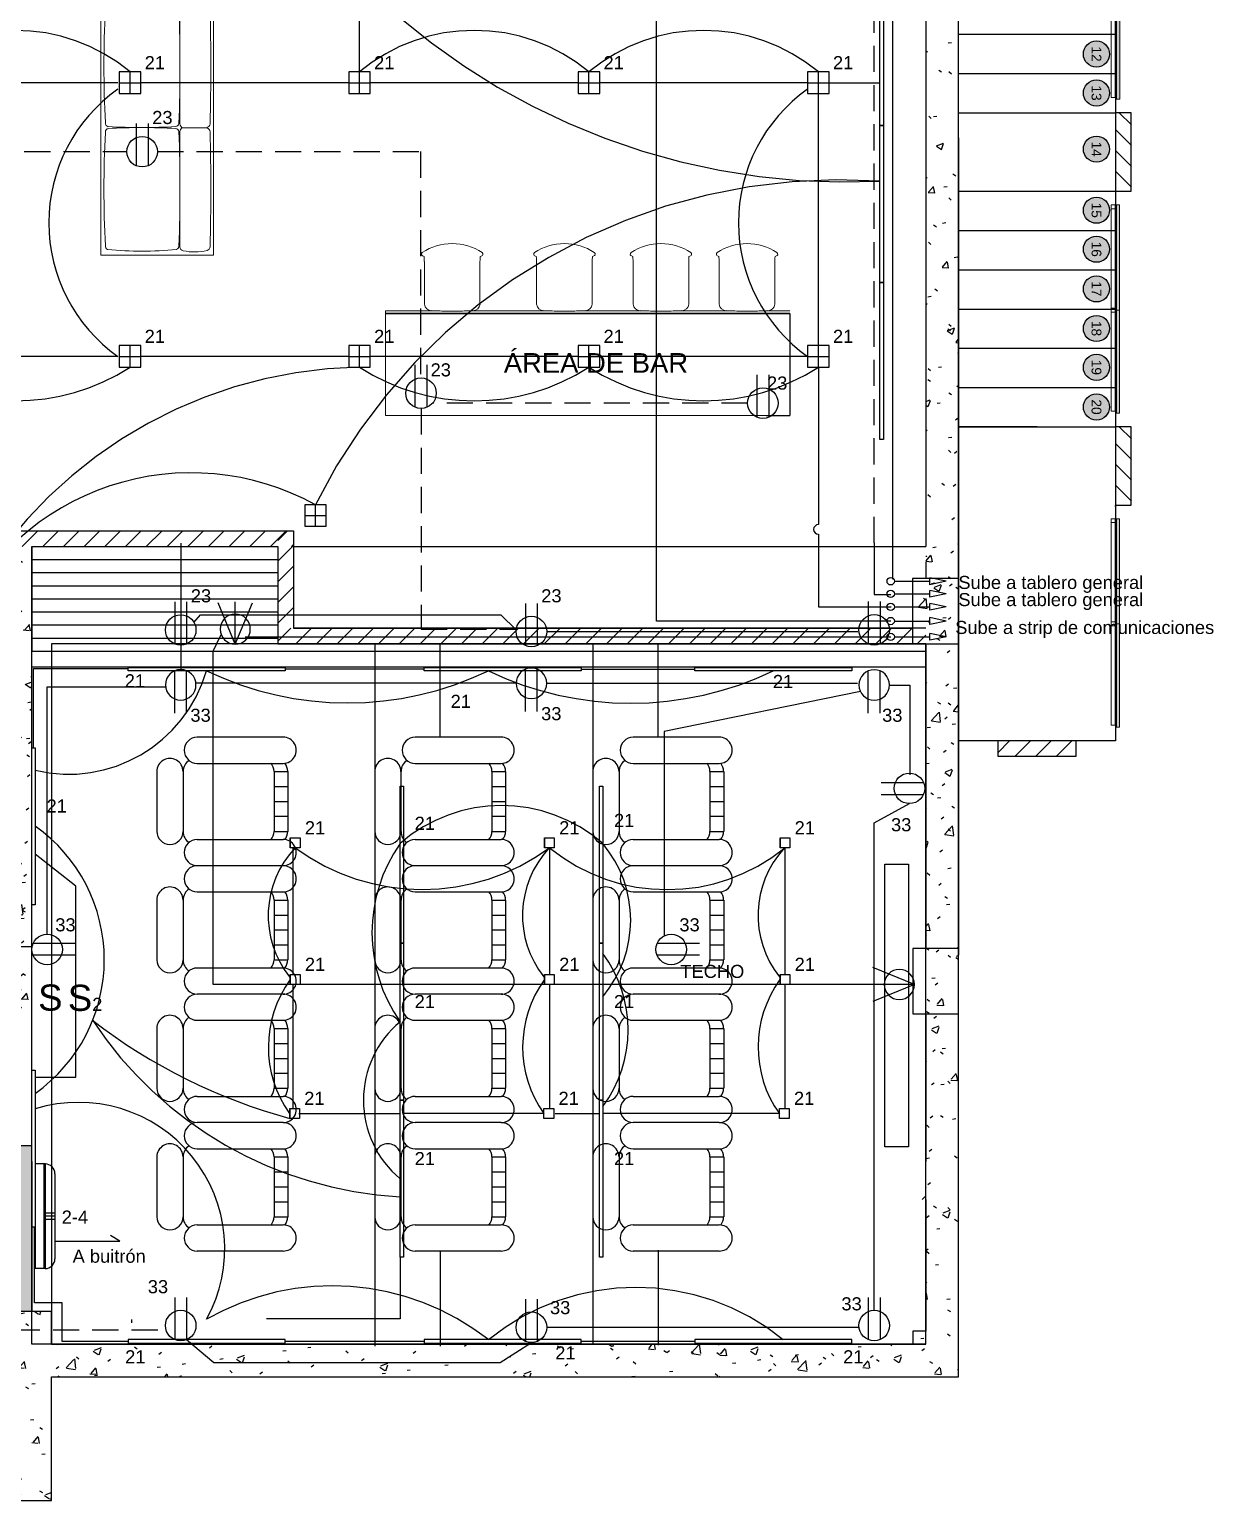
# Model space of a CAD drawing. Header units: inches. Extents: x 131 to 82119, y 71 to 16923.
# Drawn here: x 385.04 to 394.1, y 172.93 to 184.17 of the extents above; entities that cross this region are included whole.
import ezdxf
from ezdxf.enums import TextEntityAlignment as Align

# ---------------------------------------------------------------- set-up
doc = ezdxf.new("R2010")
doc.units = ezdxf.units.IN
doc.header["$MEASUREMENT"] = 0
doc.linetypes.add('HIDDEN', pattern=[9.525, 6.35, -3.175])
doc.linetypes.add('PISO', pattern=[0.3, 0.2, -0.1])
for name, color, linetype in [('A-ACHU-SOLID 255', 255, 'Continuous'), ('A-MUEB', 3, 'Continuous'), ('Arquitectonico', 253, 'Continuous'), ('INTERRUPTORES', 6, 'Continuous'), ('LAMPARAS', 20, 'Continuous'), ('Retorno', 5, 'HIDDEN')]:
    doc.layers.add(name, color=color, linetype=linetype)
for name, color, linetype, lineweight in [('A-GENM-____-OTLN', 13, 'Continuous', 18), ('A-GLAZ-CURT-OTLN', 52, 'Continuous', 18), ('A-GLAZ-CWMG-OTLN', 51, 'Continuous', 18), ('DUCTO-PARED O TECHO', 7, 'Continuous', 25), ('DUCTO-PISO', 7, 'PISO', 25), ('I-FURN-____-OTLN', 30, 'Continuous', 18), ('Q-CASE-____-MCUT', 31, 'Continuous', 35), ('Q-CASE-____-OTLN', 31, 'Continuous', 18), ('RED-TELEVISION', 84, 'TELEVISION', 25), ('RED-TELEVISIÓN', 84, 'TELEVISION', 25), ('RED-TELÉFONO', 240, 'TELEFONO', 25), ('SIMBOLOGIA', 150, 'Continuous', 25), ('SIMBOLOGÍA', 150, 'Continuous', 25)]:
    doc.layers.add(name, color=color, linetype=linetype, lineweight=lineweight)
doc.styles.add('Arial_1', font='arial.ttf', dxfattribs={"height": 0.15})
doc.styles.get("Standard").update_dxf_attribs({"font": 'arial.ttf'})
doc.styles.add('swis Lt BT', font='swissl.ttf')
doc.linetypes.add('TELEFONO', pattern='A,0.32,-0.12,["TEL",Standard,S=0.065,R=0,X=-0.065,Y=-0.0325],-0.14', length=0.58)
doc.linetypes.add('TELEVISION', pattern='A,0.32,-0.13,["TV",Standard,S=0.065,R=0,X=-0.065,Y=-0.0325],-0.13', length=0.58)
pattern_1 = [(50, (393.4712, 186.17345), (0.546432, -0.047308), [0.057, -0.629]), (355, (393.4712, 186.17345), (-0.105429, 0.57337), [0.046, -0.503]), (100.451, (393.5172, 186.16945), (0.440955, 0.525708), [0.049, -0.534]), (46.184, (393.4712, 186.32545), (0.813123, -0.12606), [0.086, -0.943]), (96.636, (393.5392, 186.31545), (0.711995, 0.74225), [0.073, -0.801]), (351.184, (393.4712, 186.32545), (0.71223, 0.742616), [0.069, -0.754]), (21, (393.5472, 186.28745), (0.454985, -0.306292), [0.057, -0.629]), (326, (393.5472, 186.28745), (0.185766, 0.552594), [0.046, -0.503]), (71.451, (393.5852, 186.26245), (0.640536, 0.246016), [0.049, -0.534]), (37.5, (393.47122, 186.17345), (0.009206, 0.2541166), [0.025, -0.472, 0.025, -0.485, -0.505]), (37.5, (393.47122, 186.17345), (0.009206, 0.2541166), [-1.007, 0.025, -0.48]), (7.5, (393.47122, 186.17345), (0.2004608, 0.3007382), [0.025, -0.266, 0.025, -0.46, -0.192]), (7.5, (393.47122, 186.17345), (0.2004608, 0.3007382), [-0.776, 0.025, -0.167]), (327.5, (393.30122, 186.17345), (0.406483, -0.0170776), [0.025, -0.165, 0.025, -0.569, -0.789]), (327.5, (393.30122, 186.17345), (0.406483, -0.0170776), [-0.785, 0.025, -0.764]), (317.5, (393.22522, 186.17345), (0.443999, 0.076008), [0.025, -0.223, 0.025, -0.37, -0.56]), (317.5, (393.22522, 186.17345), (0.443999, 0.076008), [-0.642, 0.025, -0.535])]

# ---------------------------------------------------------------- blocks, each defined once
blk = doc.blocks.new('tea_stool_250_46_g - Sancal_Stool_250_46_g-1127942-ARQ-SS')
at = {"layer": 'A-GENM-____-OTLN'}
for p, q in [((-0.215, 0.122), (-0.215, -0.205)), ((0.21, -0.205), (0.21, 0.122))]:
    blk.add_line(p, q, dxfattribs=at)
for centre, radius, start, end in [((-0.003, -0.158), 0.417, 89.9132, 123.1483), ((-0.002, -0.158), 0.417, 56.8517, 90.0868), ((-0.221, 0.178), 0.0163, 127.7339, 191.6077), ((-0.215, 0.185), 0.0245, 206.7685, 266.2649), ((-0.645, 0.122), 0.429, 0, 5.2091), ((0.639, 0.122), 0.429, 174.7909, 180), ((0.21, 0.185), 0.0245, 273.7351, 333.2315), ((0.216, 0.178), 0.0163, 348.3923, 52.2661), ((-0.161, -0.199), 0.0547, 186.2542, 270.1961), ((0.156, -0.199), 0.0547, 269.8039, 353.7458), ((0.006, 2.576), 2.834, 266.6304, 269.8244), ((-0.011, 2.576), 2.834, 270.1756, 273.3696)]:
    blk.add_arc(centre, radius, start, end, dxfattribs=at)
blk = doc.blocks.new('Encimera sola - Profundidad 600 mm-1429979-ARQ-SS')
at = {"layer": 'Q-CASE-____-MCUT'}
blk.add_line((-1.2, -0.019), (1.891, -0.019), dxfattribs=at)
at = {"layer": 'Q-CASE-____-OTLN'}
for p, q in [((-0.783, 0), (-1.2, 0)), ((-1.2, 0), (-1.2, -0.8)), ((0.075, 0), (-0.598, 0)), ((0.813, 0), (0.26, 0)), ((1.471, 0), (0.998, 0)), ((1.891, 0), (1.656, 0)), ((-1.2, -0.8), (1.711, -0.8))]:
    blk.add_line(p, q, dxfattribs=at)
blk = doc.blocks.new('Meet_2_Seater_Connect_Left - Meet_2_Seater_Connect_Left-1030455-ARQ-SS')
at = {"layer": 'I-FURN-____-OTLN'}
for p, q in [((-0.955, 0.427), (-0.955, -0.427)), ((0.972, 0.43), (-0.952, 0.43)), ((0.975, -0.427), (0.975, 0.427)), ((-0.911, 0.174), (-0.029, 0.174)), ((0.029, 0.174), (0.911, 0.174)), ((-0.952, -0.43), (0.972, -0.43))]:
    blk.add_line(p, q, dxfattribs=at)
for centre, radius, start, end in [((-0.952, 0.427), 0.003, 89.9999, 180), ((-0.541, 0.284), 0.408, 166.1876, 192.2067), ((-0.908, 0.374), 0.03, 91.5026, 166.1876), ((-0.47, -16.327), 16.737, 88.4934, 91.5026), ((-0.031, 0.374), 0.03, 13.8075, 88.4934), ((-0.126, 0.351), 0.128, 6.0523, 13.8075), ((3.345, 0.265), 3.345, 178.2931, 181.1734), ((0.055, 0.368), 0.0543, 166.1876, 184.2904), ((0.032, 0.374), 0.03, 91.5026, 166.1876), ((0.47, -16.327), 16.737, 88.4934, 91.5026), ((0.909, 0.374), 0.03, 13.8075, 88.4934), ((0.542, 0.284), 0.408, 347.7933, 13.8075), ((0.972, 0.427), 0.003, 360, 92.4594), ((1.732, -0.116), 2.677, 174.3726, 185.6274), ((-0.911, 0.204), 0.03, 192.2067, 270), ((-0.907, 0.14), 0.0256, 85.9059, 166.0941), ((-0.468, -11.582), 11.756, 87.87, 92.1327), ((-0.034, 0.141), 0.0256, 3.8772, 84.1228), ((-0.029, 0.204), 0.03, 270, 344.7947), ((-4.567, -0.118), 4.566, 356.7839, 3.2623), ((4.437, -0.118), 4.438, 176.6436, 183.3102), ((0.029, 0.204), 0.03, 195.2053, 270), ((0.032, 0.141), 0.0256, 95.8772, 176.1228), ((0.467, -11.582), 11.756, 87.8673, 92.13), ((0.906, 0.14), 0.0256, 13.9059, 94.0941), ((0.911, 0.204), 0.03, 270, 347.7933), ((-1.733, -0.116), 2.677, 354.3726, 5.6274), ((-0.952, -0.427), 0.003, 180, 271.9138), ((-0.908, -0.37), 0.0262, 199.3576, 278.6424), ((-0.47, 7.831), 8.238, 266.9834, 273.0166), ((-0.033, -0.37), 0.0256, 262.8129, 352.2045), ((0.032, -0.37), 0.0256, 187.7955, 277.1871), ((0.469, 7.831), 8.238, 266.9834, 273.0166), ((0.906, -0.37), 0.0262, 261.3576, 340.6424), ((0.972, -0.427), 0.003, 270, 360)]:
    blk.add_arc(centre, radius, start, end, dxfattribs=at)
blk = doc.blocks.new('INDICADOR EJES')
at = {"layer": 'A-ACHU-SOLID 255'}
h = blk.add_hatch(color=256, dxfattribs=at)
edge = h.paths.add_edge_path()
edge.add_arc((0, 0.004), 0.004, 0, 360)
at = {"color": 0}
blk.add_circle((0, 0.004), 0.004, dxfattribs=at)
at = {"color": 0, "style": 'swis Lt BT'}
blk.add_attdef('1', text='', height=0.003, dxfattribs=at).set_placement((0, 0.004), align=Align.MIDDLE_CENTER)
blk = doc.blocks.new('ssfsdf')
at = {"layer": 'A-MUEB'}
for p, q in [((3464.832, 1612.012), (3464.403, 1612.012)), ((3465.753, 1612.012), (3465.324, 1612.012)), ((3466.673, 1612.012), (3466.245, 1612.012)), ((3467.594, 1612.012), (3467.165, 1612.012)), ((3464.832, 1611.824), (3464.402, 1611.824)), ((3465.753, 1611.824), (3465.322, 1611.824)), ((3466.673, 1611.824), (3466.243, 1611.824)), ((3467.594, 1611.824), (3467.164, 1611.824)), ((3464.157, 1611.106), (3464.157, 1611.722)), ((3464.345, 1611.722), (3464.345, 1611.106)), ((3464.89, 1611.722), (3464.89, 1611.106)), ((3465.078, 1611.106), (3465.078, 1611.722)), ((3465.078, 1611.106), (3465.078, 1611.722)), ((3465.078, 1611.106), (3465.078, 1611.722)), ((3465.265, 1611.722), (3465.265, 1611.106)), ((3465.811, 1611.722), (3465.811, 1611.106)), ((3465.999, 1611.106), (3465.999, 1611.722)), ((3465.999, 1611.106), (3465.999, 1611.722)), ((3465.999, 1611.106), (3465.999, 1611.722)), ((3466.186, 1611.722), (3466.186, 1611.106)), ((3466.732, 1611.722), (3466.732, 1611.106)), ((3466.919, 1611.106), (3466.919, 1611.722)), ((3466.919, 1611.106), (3466.919, 1611.722)), ((3466.919, 1611.106), (3466.919, 1611.722)), ((3466.919, 1611.106), (3466.919, 1611.722)), ((3466.919, 1611.106), (3466.919, 1611.722)), ((3466.919, 1611.106), (3466.919, 1611.722)), ((3466.919, 1611.106), (3466.919, 1611.722)), ((3466.919, 1611.106), (3466.919, 1611.722)), ((3467.107, 1611.722), (3467.107, 1611.106)), ((3467.652, 1611.722), (3467.652, 1611.106)), ((3467.84, 1611.106), (3467.84, 1611.722)), ((3467.84, 1611.106), (3467.84, 1611.722)), ((3467.84, 1611.106), (3467.84, 1611.722)), ((3467.84, 1611.106), (3467.84, 1611.722)), ((3467.84, 1611.106), (3467.84, 1611.722)), ((3464.832, 1611.172), (3464.403, 1611.172)), ((3464.403, 1611.172), (3464.403, 1611.074)), ((3464.511, 1611.172), (3464.511, 1611.074)), ((3464.618, 1611.172), (3464.618, 1611.074)), ((3464.724, 1611.172), (3464.724, 1611.074)), ((3464.832, 1611.172), (3464.832, 1611.074)), ((3465.753, 1611.172), (3465.324, 1611.172)), ((3465.324, 1611.172), (3465.324, 1611.074)), ((3465.432, 1611.172), (3465.432, 1611.074)), ((3465.538, 1611.172), (3465.538, 1611.074)), ((3465.645, 1611.172), (3465.645, 1611.074)), ((3465.753, 1611.172), (3465.753, 1611.074)), ((3466.673, 1611.172), (3466.245, 1611.172)), ((3466.245, 1611.172), (3466.245, 1611.074)), ((3466.353, 1611.172), (3466.353, 1611.074)), ((3466.459, 1611.172), (3466.459, 1611.074)), ((3466.565, 1611.172), (3466.565, 1611.074)), ((3466.673, 1611.172), (3466.673, 1611.074)), ((3467.594, 1611.172), (3467.165, 1611.172)), ((3467.165, 1611.172), (3467.165, 1611.074)), ((3467.273, 1611.172), (3467.273, 1611.074)), ((3467.38, 1611.172), (3467.38, 1611.074)), ((3467.486, 1611.172), (3467.486, 1611.074)), ((3467.594, 1611.172), (3467.594, 1611.074)), ((3464.832, 1611.074), (3464.403, 1611.074)), ((3465.753, 1611.074), (3465.324, 1611.074)), ((3466.673, 1611.074), (3466.245, 1611.074)), ((3467.594, 1611.074), (3467.165, 1611.074))]:
    blk.add_line(p, q, dxfattribs=at)
for centre, start, end in [((3464.403, 1611.918), 90, 270), ((3464.832, 1611.918), 270, 90), ((3465.324, 1611.918), 90, 270), ((3465.753, 1611.918), 270, 90), ((3466.245, 1611.918), 90, 270), ((3466.673, 1611.918), 270, 90), ((3467.165, 1611.918), 90, 270), ((3467.594, 1611.918), 270, 90), ((3464.251, 1611.722), 360, 180), ((3464.402, 1611.73), 90, 146.9929), ((3464.832, 1611.73), 32.2963, 90), ((3464.984, 1611.722), 0, 180), ((3465.172, 1611.722), 360, 180), ((3465.322, 1611.73), 90, 146.9929), ((3465.753, 1611.73), 32.2963, 90), ((3465.905, 1611.722), 0, 180), ((3466.092, 1611.722), 360, 180), ((3466.243, 1611.73), 90, 146.9929), ((3466.673, 1611.73), 32.2963, 90), ((3466.825, 1611.722), 0, 180), ((3467.013, 1611.722), 360, 180), ((3467.164, 1611.73), 90, 146.9929), ((3467.594, 1611.73), 32.2963, 90), ((3467.746, 1611.722), 0, 180), ((3464.403, 1611.266), 230.8959, 270), ((3464.832, 1611.266), 270, 309.1041), ((3465.324, 1611.266), 230.8959, 270), ((3465.753, 1611.266), 270, 309.1041), ((3466.245, 1611.266), 230.8959, 270), ((3466.673, 1611.266), 270, 309.1041), ((3467.165, 1611.266), 230.8959, 270), ((3467.594, 1611.266), 270, 309.1041), ((3464.251, 1611.106), 180, 360), ((3464.403, 1611.168), 230.8959, 270), ((3464.832, 1611.168), 270, 309.1041), ((3464.984, 1611.106), 180, 360), ((3465.172, 1611.106), 180, 360), ((3465.324, 1611.168), 230.8959, 270), ((3465.753, 1611.168), 270, 309.1041), ((3465.905, 1611.106), 180, 360), ((3466.092, 1611.106), 180, 360), ((3466.245, 1611.168), 230.8959, 270), ((3466.673, 1611.168), 270, 309.1041), ((3466.825, 1611.106), 180, 360), ((3467.013, 1611.106), 180, 360), ((3467.165, 1611.168), 230.8959, 270), ((3467.594, 1611.168), 270, 309.1041), ((3467.746, 1611.106), 180, 360)]:
    blk.add_arc(centre, 0.0938, start, end, dxfattribs=at)
blk = doc.blocks.new('System Panel - Glazed-1488045-ARQ-P1')
at = {"layer": 'A-GLAZ-CURT-OTLN'}
blk.add_hatch(color=256, dxfattribs=at).paths.add_polyline_path([(-0.394, 0.05), (-0.394, 0.025), (0.394, 0.025), (0.394, 0.05), (0.034, 0.05)], flags=0)
for p, q in [((-0.394, 0.05), (0.394, 0.05)), ((-0.394, 0.05), (-0.394, 0.025)), ((0.394, 0.025), (-0.394, 0.025)), ((0.394, 0.05), (0.394, 0.025))]:
    blk.add_line(p, q, dxfattribs=at)
blk = doc.blocks.new('System Panel - Glazed-1488044-ARQ-P1')
at = {"layer": 'A-GLAZ-CURT-OTLN'}
blk.add_hatch(color=256, dxfattribs=at).paths.add_polyline_path([(-0.402, 0.025), (0.402, 0.025), (0.402, 0.05), (-0.402, 0.05)], flags=0)
for p, q in [((-0.402, 0.05), (0.402, 0.05)), ((-0.402, 0.05), (-0.402, 0.025)), ((0.402, 0.025), (-0.402, 0.025)), ((0.402, 0.05), (0.402, 0.025))]:
    blk.add_line(p, q, dxfattribs=at)
blk = doc.blocks.new('Rectangular Mullion - 30mm Square-1488043-ARQ-P1')
at = {"layer": 'A-GLAZ-CWMG-OTLN'}
for p, q in [((0, -5.874), (0.03, -5.874)), ((0, -6.633), (0, -5.874)), ((0.03, -5.874), (0.03, -6.633)), ((0.03, -6.633), (0, -6.633))]:
    blk.add_line(p, q, dxfattribs=at)
blk = doc.blocks.new('Rectangular Mullion - 30mm Square-1488009-ARQ-P1')
at = {"layer": 'A-GLAZ-CWMG-OTLN'}
for p, q in [((-0.015, -0.015), (-0.015, 0.015)), ((-0.015, 0.015), (0.015, 0.015)), ((0.015, 0.015), (0.015, -0.015)), ((0.015, -0.015), (-0.015, -0.015))]:
    blk.add_line(p, q, dxfattribs=at)
blk = doc.blocks.new('Rectangular Mullion - 30mm Square-1488014-ARQ-P1')
at = {"layer": 'A-GLAZ-CWMG-OTLN'}
for p, q in [((-0.03, -0.015), (-0.03, 0.015)), ((-0.03, 0.015), (0, 0.015)), ((0, 0.015), (0, -0.015)), ((0, -0.015), (-0.03, -0.015))]:
    blk.add_line(p, q, dxfattribs=at)
blk = doc.blocks.new('A$C633049BD')
at = {"layer": 'A-GLAZ-CURT-OTLN', "rotation": 90.00000000000031}
for name, p in [('System Panel - Glazed-1488044-ARQ-P1', (-0.217, 1.046)), ('System Panel - Glazed-1488045-ARQ-P1', (-0.217, 0.25))]:
    blk.add_blockref(name, p, dxfattribs=at)
at = {"layer": 'A-GLAZ-CWMG-OTLN', "extrusion": (0, 0, -1), "rotation": 89.99999999999972}
for name, p in [('Rectangular Mullion - 30mm Square-1488014-ARQ-P1', (0.217, 1.448)), ('Rectangular Mullion - 30mm Square-1488009-ARQ-P1', (0.217, 0.644))]:
    blk.add_blockref(name, p, dxfattribs=at)
at = {"layer": 'A-GLAZ-CWMG-OTLN'}
for p in [(-0.232, 7.292), (-0.232, 6.503)]:
    blk.add_blockref('Rectangular Mullion - 30mm Square-1488043-ARQ-P1', p, dxfattribs=at)
blk = doc.blocks.new('TOMA')
at = {"layer": 'SIMBOLOGIA'}
for p, q in [((-0.0301, 0.2165), (-0.0301, 0.0062)), ((0.0294, 0.2165), (0.0294, 0.1463)), ((0.0294, 0.1463), (0.0294, 0.0059))]:
    blk.add_line(p, q, dxfattribs=at)
blk.add_circle((0, 0.0761), 0.0761, dxfattribs=at)
blk = doc.blocks.new('TV')
at = {"layer": 'RED-TELEVISION', "linetype": 'Continuous'}
for q in [(-0.2063, 0.0852), (-0.2103, 0), (-0.2063, -0.0852)]:
    blk.add_line((0, 0), q, dxfattribs=at)
blk.add_circle((-0.075, 0), 0.075, dxfattribs=at)
blk = doc.blocks.new('Ds')
at = {"layer": 'SIMBOLOGÍA', "color": 3, "linetype": 'Continuous'}
for p, q in [((0.028, 0), (0.298, 0)), ((0.298, -0.026), (0.298, 0.026)), ((0.424, 0), (0.298, 0.026)), ((0.424, 0), (0.298, -0.026))]:
    blk.add_line(p, q, dxfattribs=at)
at = {"layer": 'SIMBOLOGÍA', "ltscale": 0.2}
blk.add_circle((0, 0), 0.0282, dxfattribs=at)
blk = doc.blocks.new('MINISPLIT')
at = {"layer": 'SIMBOLOGÍA'}
for p, q in [((-0.325, 0.15), (0.325, 0.15)), ((-0.025, 0.15), (-0.025, 0.075)), ((0, 0.15), (0, 0.075)), ((0.025, 0.15), (0.025, 0.075)), ((-0.4, 0.075), (-0.4, 0)), ((-0.4, 0.075), (0.4, 0.075)), ((-0.4, 0.065), (0.4, 0.065)), ((-0.4, 0), (0.4, 0)), ((0.4, 0.075), (0.4, 0))]:
    blk.add_line(p, q, dxfattribs=at)
for centre, start, end in [((-0.325, 0.075), 90, 180), ((0.325, 0.075), 0, 90)]:
    blk.add_arc(centre, 0.075, start, end, dxfattribs=at)

msp = doc.modelspace()

# ---------------------------------------------------------------- hatches: boundary and pattern name
at = {"layer": 'Arquitectonico'}
h = msp.add_hatch(dxfattribs=at)
h.set_pattern_fill('FP_2', color=256, angle=720, style=0, pattern_type=2)
h.set_pattern_definition(pattern_1)
h.paths.add_polyline_path([(391.898, 179.974), (392.148, 179.974), (392.148, 184.907), (391.898, 184.907), (391.898, 180.099)], flags=0)
h = msp.add_hatch(dxfattribs=at)
h.set_pattern_fill('FP_1', color=256, angle=630, style=0, pattern_type=2)
h.set_pattern_definition([(315, (394.42175, 179.32045), (0.079196, 0.079196), [])])
h.paths.add_polyline_path([(393.35, 182.934), (393.469, 182.934), (393.469, 183.534), (393.349, 183.534), (393.349, 182.969)])
h = msp.add_hatch(dxfattribs=at)
h.set_pattern_fill('FP_1', color=256, angle=630, style=0, pattern_type=2)
h.set_pattern_definition([(315, (394.42175, 176.92074), (0.079196, 0.079196), [])])
h.paths.add_polyline_path([(393.35, 180.535), (393.469, 180.535), (393.469, 181.134), (393.349, 181.134), (393.349, 180.569)])
h = msp.add_hatch(dxfattribs=at)
h.set_pattern_fill('FP_1', color=256, angle=720, style=0, pattern_type=2)
h.set_pattern_definition([(45, (393.47122, 186.64345), (-0.079196, 0.079196), [])])
h.paths.add_polyline_path([(387.063, 180.219), (387.063, 180.339), (384.381, 180.339), (384.381, 180.219)])
h = msp.add_hatch(dxfattribs=at)
h.set_pattern_fill('FP_1', color=256, angle=720, style=0, pattern_type=2)
h.set_pattern_definition([(45, (401.9239, 180.67472), (-0.079196, 0.079196), [])])
h.paths.add_polyline_path([(386.943, 179.594), (387.063, 179.594), (387.063, 180.339), (386.943, 180.339)])
h = msp.add_hatch(dxfattribs=at)
h.set_pattern_fill('FP_2', color=256, angle=720, style=0, pattern_type=2)
h.set_pattern_definition(pattern_1)
h.paths.add_polyline_path([(384.943, 176.636), (385.063, 176.636), (385.063, 180.219), (384.863, 180.219), (384.863, 176.636)], flags=0)
h = msp.add_hatch(dxfattribs=at)
h.set_pattern_fill('FP_2', color=256, angle=720, style=0, pattern_type=2)
h.set_pattern_definition(pattern_1)
h.paths.add_polyline_path([(392.146, 179.474), (392.146, 179.974), (391.796, 179.974), (391.796, 179.474), (392.115, 179.474)], flags=0)
h = msp.add_hatch(dxfattribs=at)
h.set_pattern_fill('FP_1', color=256, angle=720, style=0, pattern_type=2)
h.set_pattern_definition([(45, (393.47122, 185.54835), (-0.079196, 0.079196), [])])
h.paths.add_polyline_path([(391.898, 179.474), (391.898, 179.594), (386.943, 179.594), (386.943, 179.474), (390.587, 179.474)])
h = msp.add_hatch(dxfattribs=at)
h.set_pattern_fill('FP_2', color=256, angle=720, style=0, pattern_type=2)
h.set_pattern_definition(pattern_1)
h.paths.add_polyline_path([(392.148, 177.146), (392.148, 179.474), (391.898, 179.474), (391.898, 177.146), (392.115, 177.146)], flags=0)
h = msp.add_hatch(dxfattribs=at)
h.set_pattern_fill('FP_1', color=256, angle=720, style=0, pattern_type=2)
h.set_pattern_definition([(45, (396.66078, 179.6882), (-0.079196, 0.079196), [])])
h.paths.add_polyline_path([(393.047, 178.616), (393.047, 178.736), (392.447, 178.736), (392.447, 178.616), (393.013, 178.616)])
h = msp.add_hatch(dxfattribs=at)
h.set_pattern_fill('FP_2', color=256, angle=720, style=0, pattern_type=2)
h.set_pattern_definition(pattern_1)
h.paths.add_polyline_path([(392.148, 176.646), (392.148, 177.146), (391.798, 177.146), (391.798, 176.646), (392.115, 176.646)], flags=0)
h = msp.add_hatch(dxfattribs=at)
h.set_pattern_fill('FP_2', color=256, angle=720, style=0, pattern_type=2)
h.set_pattern_definition(pattern_1)
h.paths.add_polyline_path([(392.115, 175.372), (392.148, 175.372), (392.148, 176.646), (391.898, 176.646), (391.898, 175.372)], flags=0)
msp.add_hatch(color=256, dxfattribs=at).paths.add_polyline_path([(385.063, 175.637), (384.863, 175.637), (384.863, 174.371), (385.063, 174.371)])
h = msp.add_hatch(dxfattribs=at)
h.set_pattern_fill('FP_2', color=256, angle=720, style=0, pattern_type=2)
h.set_pattern_definition(pattern_1)
h.paths.add_polyline_path([(391.898, 174.221), (392.148, 174.221), (392.148, 175.372), (391.898, 175.372), (391.898, 174.788)], flags=0)
h = msp.add_hatch(dxfattribs=at)
h.set_pattern_fill('FP_2', color=256, angle=720, style=0, pattern_type=2)
h.set_pattern_definition(pattern_1)
h.paths.add_polyline_path([(384.963, 173.871), (384.963, 174.121), (385.213, 174.121), (385.213, 174.371), (384.863, 174.371), (384.863, 173.871)], flags=0)
h = msp.add_hatch(dxfattribs=at)
h.set_pattern_fill('FP_2', color=256, angle=720, style=0, pattern_type=2)
h.set_pattern_definition(pattern_1)
h.paths.add_polyline_path([(392.148, 173.871), (392.148, 174.221), (391.798, 174.221), (391.798, 173.871)], flags=0)
h = msp.add_hatch(dxfattribs=at)
h.set_pattern_fill('FP_2', color=256, angle=720, style=0, pattern_type=2)
h.set_pattern_definition(pattern_1)
h.paths.add_polyline_path([(391.798, 173.871), (391.798, 174.121), (384.963, 174.121), (384.963, 173.871), (385.213, 173.871)], flags=0)
h = msp.add_hatch(dxfattribs=at)
h.set_pattern_fill('FP_2', color=256, angle=720, style=0, pattern_type=2)
h.set_pattern_definition(pattern_1)
h.paths.add_polyline_path([(385.213, 172.926), (385.213, 173.871), (384.963, 173.871), (384.963, 172.926)], flags=0)

# ---------------------------------------------------------------- linework, layer by layer
for p, q in [((392.748, 181.134), (392.148, 181.134)), ((385.063, 180.219), (385.063, 179.419)), ((385.063, 179.419), (391.898, 179.419)), ((385.063, 175.637), (384.863, 175.637)), ((385.063, 175.517), (385.063, 174.371))]:
    msp.add_line(p, q)
msp.add_lwpolyline([(385.063, 179.299), (391.894, 179.299), (391.894, 174.121), (385.063, 174.121)], close=True)
for p, q in [((391.898, 184.907), (391.898, 180.219)), ((393.349, 184.774), (393.348, 183.254)), ((392.148, 179.974), (392.148, 184.725)), ((392.146, 184.134), (393.349, 184.134)), ((392.146, 183.834), (393.349, 183.834)), ((392.145, 183.534), (393.348, 183.534)), ((392.148, 183.342), (392.148, 181.134)), ((392.145, 182.934), (393.348, 182.934)), ((393.348, 182.934), (393.348, 181.134)), ((393.348, 182.831), (393.348, 181.238)), ((392.145, 182.634), (393.349, 182.634)), ((392.145, 182.334), (393.348, 182.334)), ((390.858, 182), (390.858, 181.219)), ((392.145, 182.034), (393.348, 182.034)), ((392.145, 181.734), (393.348, 181.734)), ((392.145, 181.434), (393.348, 181.434)), ((390.678, 181.219), (390.858, 181.219)), ((392.145, 181.134), (393.348, 181.134)), ((392.148, 181.134), (392.148, 177.094)), ((393.343, 180.53), (393.353, 180.53)), ((393.348, 180.535), (393.348, 178.734)), ((384.381, 180.339), (387.063, 180.339)), ((387.063, 180.339), (387.063, 179.594)), ((385.063, 176.643), (385.063, 180.219)), ((385.063, 180.219), (385.063, 179.419)), ((385.063, 180.219), (386.943, 180.219)), ((386.943, 180.219), (386.943, 179.474)), ((387.063, 180.219), (391.898, 180.219)), ((385.063, 180.119), (386.943, 180.119)), ((391.898, 180.099), (391.898, 179.974)), ((385.063, 180.019), (386.943, 180.019)), ((391.898, 179.974), (391.796, 179.974)), ((391.796, 179.974), (391.796, 179.474)), ((392.146, 179.974), (391.898, 179.974)), ((392.146, 179.474), (392.146, 179.974)), ((392.146, 179.974), (392.148, 179.974)), ((385.063, 179.919), (386.943, 179.919)), ((385.063, 179.819), (386.943, 179.819)), ((385.063, 179.819), (386.943, 179.819)), ((385.063, 179.819), (386.943, 179.819)), ((385.063, 179.719), (386.943, 179.719)), ((385.063, 179.619), (386.943, 179.619)), ((391.898, 179.594), (387.063, 179.594)), ((387.063, 179.594), (391.796, 179.594)), ((385.063, 179.519), (386.943, 179.519)), ((386.943, 179.474), (391.898, 179.474)), ((387.685, 179.474), (387.685, 174.107)), ((388.185, 178.762), (388.185, 179.474)), ((389.351, 179.474), (389.351, 174.121)), ((389.851, 178.769), (389.851, 179.481)), ((391.796, 179.474), (391.898, 179.474)), ((391.898, 179.474), (392.146, 179.474)), ((391.898, 179.474), (391.898, 177.146)), ((392.148, 179.474), (392.146, 179.474)), ((392.148, 177.146), (392.148, 179.474)), ((393.348, 178.734), (392.148, 178.734)), ((391.898, 177.146), (391.798, 177.146)), ((391.798, 177.146), (391.798, 176.646)), ((392.148, 177.146), (391.898, 177.146)), ((392.148, 176.646), (392.148, 177.146)), ((391.798, 176.646), (391.898, 176.646)), ((391.898, 176.646), (391.898, 175.517)), ((391.898, 176.646), (392.148, 176.646)), ((392.148, 174.221), (392.148, 176.646)), ((385.063, 175.637), (384.863, 175.637)), ((385.063, 175.517), (385.063, 174.371)), ((391.87, 175.227), (391.898, 175.255)), ((391.898, 175.227), (391.898, 174.221)), ((388.185, 174.833), (388.185, 174.107)), ((389.851, 174.84), (389.851, 174.114)), ((385.213, 174.371), (384.863, 174.371)), ((385.213, 174.121), (385.213, 174.371)), ((385.828, 174.285), (385.828, 174.31)), ((391.898, 174.221), (391.798, 174.221)), ((391.798, 174.221), (391.798, 174.121)), ((392.148, 173.871), (392.148, 174.221)), ((391.798, 174.121), (385.213, 174.121)), ((385.213, 173.871), (391.798, 173.871)), ((385.213, 172.926), (385.213, 173.871)), ((391.798, 173.871), (392.148, 173.871)), ((380.064, 172.926), (385.213, 172.926))]:
    msp.add_line(p, q, dxfattribs=at)
for points in [[(393.348, 183.534), (393.348, 182.934), (393.468, 182.934), (393.468, 183.534)], [(393.348, 181.134), (393.348, 180.535), (393.468, 180.535), (393.468, 181.134)], [(385.213, 174.121), (391.898, 174.121), (391.898, 179.474), (385.213, 179.474)], [(392.447, 178.615), (393.047, 178.615), (393.047, 178.734), (392.447, 178.734)], [(392.447, 178.615), (393.047, 178.615), (393.047, 178.734), (392.447, 178.734)], [(391.764, 175.63), (391.585, 175.63), (391.585, 177.79), (391.764, 177.79)]]:
    msp.add_lwpolyline(points, close=True, dxfattribs=at)
at = {"layer": 'DUCTO-PARED O TECHO'}
for p, q in [((385.72, 183.764), (384.142, 183.764)), ((387.485, 183.764), (385.896, 183.764)), ((389.239, 183.764), (387.65, 183.764)), ((391.076, 181.754), (391.076, 183.681)), ((385.72, 181.672), (384.142, 181.672)), ((387.485, 181.672), (385.896, 181.672)), ((389.239, 181.672), (387.65, 181.672)), ((387.059, 177.916), (387.059, 176.946)), ((389.02, 177.916), (389.02, 176.946)), ((390.82, 177.916), (390.82, 176.946)), ((387.059, 176.871), (387.059, 175.92)), ((389.02, 176.871), (389.02, 175.92)), ((390.82, 176.871), (390.82, 175.92))]:
    msp.add_line(p, q, dxfattribs=at)
for points in [[(391.645, 179.97), (391.645, 185.529)], [(387.568, 183.846), (387.568, 184.919)], [(390.993, 183.764), (389.404, 183.764)], [(391.158, 183.764), (391.547, 183.764)], [(390.993, 181.672), (389.404, 181.672)], [(386.201, 180.245), (386.201, 179.278)], [(391.503, 180.246), (391.503, 179.851), (391.631, 179.851)], [(386.302, 179.639), (386.351, 179.697), (388.649, 179.697), (388.765, 179.581)], [(388.998, 179.569), (391.377, 179.569)], [(385.076, 178.681), (385.076, 179.286), (385.799, 179.286)], [(388.063, 179.281), (386.999, 179.281)], [(389.263, 179.281), (390.131, 179.281)], [(385.18, 177.255), (385.18, 179.145), (386.085, 179.145)], [(388.765, 179.173), (386.317, 179.173)], [(388.998, 179.173), (391.374, 179.173)], [(391.62, 179.16), (391.776, 179.16), (391.776, 178.474)], [(391.398, 179.11), (389.898, 178.805), (389.898, 177.243)], [(391.503, 174.381), (391.503, 178.106), (391.772, 178.254)], [(384.747, 178.081), (384.747, 177.161), (385.065, 177.161)], [(385.089, 176.162), (385.398, 176.162), (385.398, 177.622), (385.089, 177.867)], [(387.878, 175.882), (387.103, 175.882)], [(388.978, 175.885), (387.904, 175.885)], [(389.402, 175.882), (389.064, 175.882)], [(390.778, 175.885), (389.428, 175.885)], [(385.799, 174.143), (385.295, 174.143), (385.295, 174.437), (385.084, 174.437), (385.084, 175.015)], [(385.239, 174.909), (385.736, 174.909), (385.664, 174.952)], [(387.878, 174.786), (387.878, 174.315), (386.856, 174.315)], [(388.998, 174.251), (391.387, 174.251)], [(386.246, 174.156), (386.455, 173.981), (388.643, 173.981), (388.882, 174.134)], [(388.063, 174.143), (386.999, 174.143)], [(390.131, 174.143), (389.263, 174.143)]]:
    msp.add_lwpolyline(points, dxfattribs=at)
msp.add_lwpolyline([(391.076, 181.589), (391.076, 180.386, 1), (391.076, 180.313), (391.076, 179.758), (391.632, 179.758)], format="xyb", dxfattribs=at)
at = {"layer": 'DUCTO-PISO'}
for points in [[(391.503, 180.246), (391.503, 184.991), (389.919, 184.991)], [(382.305, 183.237), (385.789, 183.237)], [(386.022, 183.237), (388.034, 183.237), (388.034, 181.5)], [(388.038, 181.274), (388.038, 179.586), (388.767, 179.586)], [(390.535, 181.315), (388.127, 181.315)], [(381.293, 175.227), (381.293, 175.362), (384.625, 175.362), (384.625, 174.23), (386.083, 174.23)]]:
    msp.add_lwpolyline(points, dxfattribs=at)
at = {"layer": 'LAMPARAS'}
for p, q in [((385.896, 183.846), (385.731, 183.846)), ((385.731, 183.846), (385.731, 183.681)), ((385.731, 183.764), (385.896, 183.764)), ((385.814, 183.681), (385.814, 183.846)), ((387.65, 183.846), (387.485, 183.846)), ((387.485, 183.846), (387.485, 183.681)), ((387.485, 183.764), (387.65, 183.764)), ((387.568, 183.681), (387.568, 183.846)), ((389.404, 183.846), (389.239, 183.846)), ((389.239, 183.846), (389.239, 183.681)), ((389.239, 183.764), (389.404, 183.764)), ((389.322, 183.681), (389.322, 183.846)), ((391.158, 183.846), (390.993, 183.846)), ((390.993, 183.846), (390.993, 183.681)), ((390.993, 183.764), (391.158, 183.764)), ((391.076, 183.681), (391.076, 183.846)), ((385.731, 183.681), (385.896, 183.681)), ((387.485, 183.681), (387.65, 183.681)), ((389.239, 183.681), (389.404, 183.681)), ((390.993, 183.681), (391.158, 183.681)), ((385.896, 181.754), (385.731, 181.754)), ((385.731, 181.754), (385.731, 181.589)), ((385.814, 181.589), (385.814, 181.754)), ((387.65, 181.754), (387.485, 181.754)), ((387.485, 181.754), (387.485, 181.589)), ((387.568, 181.589), (387.568, 181.754)), ((389.404, 181.754), (389.239, 181.754)), ((389.239, 181.754), (389.239, 181.589)), ((389.322, 181.589), (389.322, 181.754)), ((391.158, 181.754), (390.993, 181.754)), ((390.993, 181.754), (390.993, 181.589)), ((391.076, 181.589), (391.076, 181.754)), ((385.731, 181.672), (385.896, 181.672)), ((387.485, 181.672), (387.65, 181.672)), ((389.239, 181.672), (389.404, 181.672)), ((390.993, 181.672), (391.158, 181.672)), ((385.731, 181.589), (385.896, 181.589)), ((387.485, 181.589), (387.65, 181.589)), ((389.239, 181.589), (389.404, 181.589)), ((390.993, 181.589), (391.158, 181.589)), ((387.314, 180.538), (387.149, 180.538)), ((387.231, 180.373), (387.231, 180.538)), ((387.149, 180.456), (387.314, 180.456)), ((387.039, 177.991), (387.039, 177.916)), ((388.983, 177.991), (388.983, 177.916)), ((390.783, 177.991), (390.783, 177.916)), ((387.039, 176.946), (387.039, 176.871)), ((388.983, 176.946), (388.983, 176.871)), ((390.783, 176.946), (390.783, 176.871)), ((387.034, 175.922), (387.034, 175.847))]:
    msp.add_line(p, q, dxfattribs=at)
for points in [[(391.573, 184.637), (391.573, 183.437), (391.547, 183.437), (391.547, 184.637)], [(385.731, 183.681), (385.896, 183.681), (385.896, 183.846), (385.731, 183.846)], [(387.485, 183.681), (387.65, 183.681), (387.65, 183.846), (387.485, 183.846)], [(389.239, 183.681), (389.404, 183.681), (389.404, 183.846), (389.239, 183.846)], [(390.993, 183.681), (391.158, 183.681), (391.158, 183.846), (390.993, 183.846)], [(391.573, 183.437), (391.573, 182.237), (391.547, 182.237), (391.547, 183.437)], [(391.573, 182.237), (391.573, 181.037), (391.547, 181.037), (391.547, 182.237)], [(385.731, 181.589), (385.896, 181.589), (385.896, 181.754), (385.731, 181.754)], [(387.485, 181.589), (387.65, 181.589), (387.65, 181.754), (387.485, 181.754)], [(389.239, 181.589), (389.404, 181.589), (389.404, 181.754), (389.239, 181.754)], [(390.993, 181.589), (391.158, 181.589), (391.158, 181.754), (390.993, 181.754)], [(387.149, 180.373), (387.314, 180.373), (387.314, 180.538), (387.149, 180.538)], [(385.799, 179.294), (386.999, 179.294), (386.999, 179.268), (385.799, 179.268)], [(388.063, 179.294), (389.263, 179.294), (389.263, 179.268), (388.063, 179.268)], [(390.131, 179.294), (391.331, 179.294), (391.331, 179.268), (390.131, 179.268)], [(385.063, 177.481), (385.063, 178.681), (385.089, 178.681), (385.089, 177.481)], [(387.878, 177.186), (387.878, 178.386), (387.904, 178.386), (387.904, 177.186)], [(389.402, 177.186), (389.402, 178.386), (389.428, 178.386), (389.428, 177.186)], [(387.039, 177.991), (387.114, 177.991), (387.114, 177.916), (387.039, 177.916)], [(388.983, 177.991), (389.057, 177.991), (389.057, 177.916), (388.983, 177.916)], [(390.783, 177.991), (390.857, 177.991), (390.857, 177.916), (390.783, 177.916)], [(387.878, 175.986), (387.878, 177.186), (387.904, 177.186), (387.904, 175.986)], [(389.402, 175.986), (389.402, 177.186), (389.428, 177.186), (389.428, 175.986)], [(387.039, 176.946), (387.114, 176.946), (387.114, 176.871), (387.039, 176.871)], [(388.983, 176.946), (389.057, 176.946), (389.057, 176.871), (388.983, 176.871)], [(390.783, 176.946), (390.857, 176.946), (390.857, 176.871), (390.783, 176.871)], [(385.063, 175.015), (385.063, 176.215), (385.089, 176.215), (385.089, 175.015)], [(387.034, 175.922), (387.109, 175.922), (387.109, 175.847), (387.034, 175.847)], [(387.878, 174.786), (387.878, 175.986), (387.904, 175.986), (387.904, 174.786)], [(388.978, 175.922), (389.053, 175.922), (389.053, 175.847), (388.978, 175.847)], [(389.402, 174.786), (389.402, 175.986), (389.428, 175.986), (389.428, 174.786)], [(390.778, 175.922), (390.853, 175.922), (390.853, 175.847), (390.778, 175.847)], [(385.799, 174.13), (386.999, 174.13), (386.999, 174.156), (385.799, 174.156)], [(388.063, 174.13), (389.263, 174.13), (389.263, 174.156), (388.063, 174.156)], [(390.131, 174.13), (391.331, 174.13), (391.331, 174.156), (390.131, 174.156)]]:
    msp.add_lwpolyline(points, close=True, dxfattribs=at)
at = {"layer": 'RED-TELEVISIÓN'}
for points in [[(391.579, 176.871), (386.449, 176.871), (386.449, 179.419), (386.51, 179.547)], [(386.694, 179.529), (386.694, 179.529), (391.629, 179.529)]]:
    msp.add_lwpolyline(points, dxfattribs=at)
at = {"layer": 'RED-TELÉFONO'}
msp.add_lwpolyline([(391.63, 179.647), (389.838, 179.647), (389.838, 184.476), (389.458, 184.912)], dxfattribs=at)
at = {"layer": 'Retorno'}
for centre, radius, start, end in [((391.288, 188.263), 5.258, 219.5025, 272.8199), ((384.937, 182.795), 1.369, 50.1456, 129.8544), ((388.445, 182.795), 1.369, 50.1456, 129.8544), ((390.199, 182.795), 1.369, 50.1456, 129.8544), ((386.443, 182.693), 1.251, 125.2908, 234.7092), ((391.716, 182.693), 1.251, 125.2908, 234.7092), ((391.241, 178.544), 4.478, 86.0856, 153.5592), ((384.937, 182.951), 1.619, 237.2047, 302.7953), ((387.632, 178.088), 3.502, 91.0607, 153.9376), ((388.445, 182.951), 1.619, 237.2047, 302.7953), ((390.199, 182.951), 1.619, 237.2047, 302.7953), ((386.28, 178.813), 1.969, 61.1334, 155.601), ((385.344, 179.577), 1.099, 256.5786, 343.6874), ((387.476, 181.507), 2.484, 244.3026, 295.6974), ((389.642, 181.542), 2.521, 244.4197, 295.5803), ((388.653, 177.06), 1.179, 48.913, 131.087), ((384.366, 177.06), 1.251, 305.2908, 54.7092), ((387.624, 177.398), 0.754, 136.6275, 218.4919), ((388.048, 179.239), 1.642, 233.7068, 306.2932), ((388.848, 177.267), 1.185, 144.9018, 215.0982), ((389.571, 177.399), 0.757, 137.4735, 218.3968), ((389.92, 179.02), 1.424, 230.8137, 309.1863), ((388.73, 177.363), 0.911, 319.9898, 40.0102), ((391.369, 177.399), 0.755, 137.1549, 218.4461), ((388.636, 176.523), 0.985, 323.4922, 36.5078), ((387.749, 176.393), 0.878, 144.0613, 215.4228), ((389.693, 176.393), 0.878, 144.0613, 215.4228), ((391.493, 176.393), 0.878, 144.0613, 215.4228), ((388.051, 178.271), 3.029, 213.5978, 266.7232), ((388.166, 180.014), 4.318, 232.3542, 254.8071), ((388.381, 175.986), 0.783, 129.9935, 230.0065), ((385.419, 174.851), 1.119, 331.1758, 107.1373), ((387.361, 172.633), 1.935, 51.9429, 119.8062), ((389.681, 172.765), 1.79, 50.982, 129.018)]:
    msp.add_arc(centre, radius, start, end, dxfattribs=at)

# ---------------------------------------------------------------- block references
at = {"layer": 'Arquitectonico', "xscale": -1}
for p in [(393.113, 183.782), (393.112, 181.382), (393.112, 178.983)]:
    msp.add_blockref('A$C633049BD', p, dxfattribs=at)
at = {"layer": 'Arquitectonico', "rotation": 270}
msp.add_blockref('Meet_2_Seater_Connect_Left - Meet_2_Seater_Connect_Left-1030455-ARQ-SS', (386.021, 183.42), dxfattribs=at)
at = {"layer": 'Arquitectonico', "xscale": 24.99999999999999, "yscale": 24.99999999999999, "zscale": 24.99999999999999, "rotation": 270}
for p, values in [((393.102, 183.983), {'1': '12'}), ((393.102, 183.685), {'1': '13'}), ((393.102, 183.256), {'1': '14'}), ((393.102, 182.789), {'1': '15'}), ((393.102, 182.491), {'1': '16'}), ((393.102, 182.188), {'1': '17'}), ((393.102, 181.885), {'1': '18'}), ((393.102, 181.588), {'1': '19'}), ((393.102, 181.285), {'1': '20'})]:
    msp.add_blockref('INDICADOR EJES', p, dxfattribs=at).add_auto_attribs(values)
at = {"layer": 'Arquitectonico'}
for name, p in [('tea_stool_250_46_g - Sancal_Stool_250_46_g-1127942-ARQ-SS', (388.279, 182.275)), ('tea_stool_250_46_g - Sancal_Stool_250_46_g-1127942-ARQ-SS', (389.137, 182.275)), ('tea_stool_250_46_g - Sancal_Stool_250_46_g-1127942-ARQ-SS', (389.875, 182.275)), ('tea_stool_250_46_g - Sancal_Stool_250_46_g-1127942-ARQ-SS', (390.533, 182.275)), ('Encimera sola - Profundidad 600 mm-1429979-ARQ-SS', (388.967, 182.019))]:
    msp.add_blockref(name, p, dxfattribs=at)
at = {"layer": 'Arquitectonico', "xscale": 1.066665523804707, "yscale": 1.066665523804707, "zscale": 1.066665523804707, "rotation": 89.99999999999993}
for p in [(2105.496, -3520.264), (2107.162, -3520.264), (2108.829, -3520.264)]:
    msp.add_blockref('ssfsdf', p, dxfattribs=at)
at = {"layer": 'RED-TELEVISIÓN', "xscale": -1.534310573126468, "yscale": 1.534310573126459, "zscale": 1.534310573126459}
for p, rotation in [((386.618, 179.472), 90), ((391.81, 176.871), 180)]:
    msp.add_blockref('TV', p, dxfattribs=dict(at, rotation=rotation))
at = {"layer": 'SIMBOLOGIA', "xscale": 1.534310573126468, "yscale": 1.534310573126468, "zscale": 1.534310573126468}
for p in [(385.906, 183.12), (388.038, 181.274), (390.652, 181.198), (386.201, 179.464), (388.882, 179.452), (391.503, 179.465), (386.201, 174.147), (388.882, 174.134), (391.503, 174.147)]:
    msp.add_blockref('TOMA', p, dxfattribs=at)
at = {"layer": 'SIMBOLOGIA'}
for p in [(391.629, 179.953), (391.629, 179.857), (391.629, 179.758), (391.629, 179.649), (391.629, 179.529)]:
    msp.add_blockref('Ds', p, dxfattribs=at)
at = {"layer": 'SIMBOLOGIA', "yscale": 1.534310573126468, "zscale": 1.534310573126468}
for p, xscale, rotation in [((386.201, 179.278), -1.534310573126468, 180), ((388.882, 179.29), -1.534310573126468, 180), ((391.503, 179.277), -1.534310573126468, 180), ((391.889, 178.37), 1.534310573126468, 90), ((385.063, 177.139), 1.534310573126468, 270), ((389.834, 177.139), 1.534310573126468, 270)]:
    msp.add_blockref('TOMA', p, dxfattribs=dict(at, xscale=xscale, rotation=rotation))
at = {"layer": 'SIMBOLOGIA', "rotation": 270}
msp.add_blockref('MINISPLIT', (385.089, 175.099), dxfattribs=at)

# ---------------------------------------------------------------- texts
for s, p in [('21', (386.003, 183.867)), ('21', (387.757, 183.867)), ('21', (389.511, 183.867)), ('21', (391.265, 183.867)), ('23', (386.061, 183.448)), ('21', (386.003, 181.775)), ('21', (387.757, 181.775)), ('21', (389.511, 181.775)), ('21', (391.265, 181.775)), ('23', (388.189, 181.519)), ('23', (390.761, 181.418)), ('Sube a tablero general', (392.853, 179.894)), ('23', (386.356, 179.792)), ('23', (389.035, 179.792)), ('Sube a tablero general', (392.853, 179.763)), ('Sube a strip de comunicaciones', (393.112, 179.55)), ('21', (385.851, 179.142)), ('21', (390.806, 179.137)), ('21', (388.342, 178.985)), ('33', (386.353, 178.879)), ('33', (389.034, 178.891)), ('33', (391.641, 178.879)), ('21', (385.253, 178.185)), ('21', (388.067, 178.053)), ('21', (389.591, 178.075)), ('33', (391.709, 178.042)), ('21', (387.228, 178.019)), ('21', (389.172, 178.019)), ('21', (390.972, 178.019)), ('33', (385.32, 177.277)), ('33', (390.091, 177.277)), ('21', (387.228, 176.975)), ('21', (389.172, 176.975)), ('TECHO', (390.265, 176.921)), ('21', (390.972, 176.975)), ('21', (388.067, 176.69)), ('21', (389.591, 176.69)), ('21', (387.223, 175.951)), ('21', (389.167, 175.951)), ('21', (390.967, 175.951)), ('21', (388.067, 175.49)), ('21', (389.591, 175.49)), ('2-4', (385.392, 175.043)), ('A buitrón', (385.654, 174.744)), ('33', (386.027, 174.511)), ('33', (389.102, 174.351)), ('33', (391.33, 174.38)), ('21', (385.854, 173.975)), ('21', (389.142, 174.005)), ('21', (391.343, 173.975))]:
    msp.add_text(s, height=0.1).set_placement(p, align=Align.CENTER)
at = {"layer": 'Arquitectonico', "insert": (388.671, 181.697), "char_height": 0.15, "width": 1.74968, "attachment_point": 1, "style": 'Arial_1'}
msp.add_mtext('ÁREA DE BAR', dxfattribs=at)
at = {"layer": 'INTERRUPTORES', "char_height": 0.2, "attachment_point": 1}
for s, insert in [('\\pt0.0082306;S', (385.111, 176.871)), ('\\pt0.0082306;S{\\H0.5x;2}', (385.338, 176.869))]:
    msp.add_mtext_dynamic_manual_height_columns(s, width=0.35309, gutter_width=12.5, heights=[0], dxfattribs=dict(at, insert=insert))

doc.saveas('drawing.dxf')
